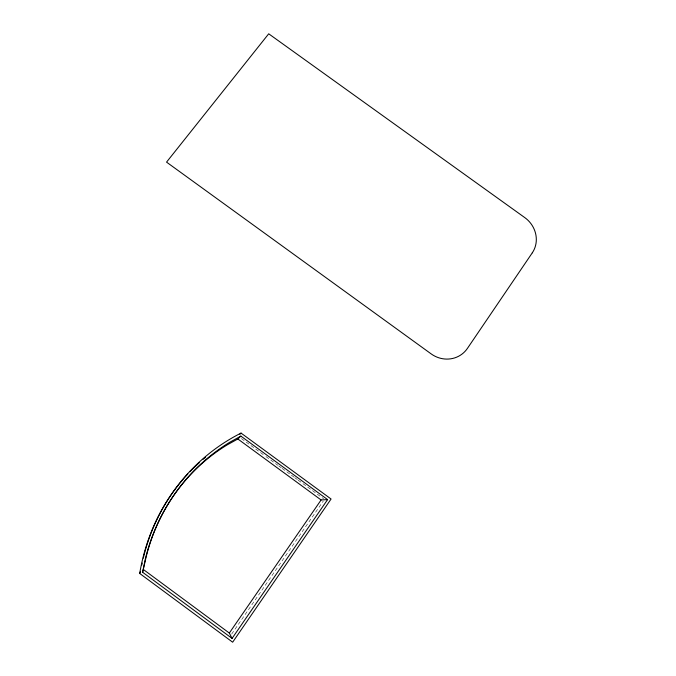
<?xml version="1.0" encoding="UTF-8"?>
<svg xmlns="http://www.w3.org/2000/svg" width="676" height="676" viewBox="0 0 676 676"><rect width="100%" height="100%" fill="white"/><g stroke="black" fill="none" stroke-linecap="round" stroke-linejoin="round"><path stroke-width="0.51" stroke-dasharray="3.38 2.54" d="M231.657 634.071L323.246 501.136M241.408 438.589L265.127 455.962M265.981 456.579L277.844 465.265M278.689 465.891L281.233 467.75M282.078 468.367L290.553 474.577M291.398 475.194L293.942 477.053M294.787 477.678L297.33 479.537M298.175 480.163L323.593 498.778"/><path stroke-width="1.01" d="M142.628 572.259L145.357 558.917A189.55 181.168 89.6 0 1 229.696 442.29L240.859 436.088L327.598 499.598L232.079 638.406L142.628 572.259L146.168 556.847A181.709 173.901 -89.8 0 1 227.111 444.935L237.842 438.977L240.859 436.088M239.836 434.296L241.045 433.096L331.071 499.015L232.654 642.2L139.712 573.468L140.405 571.685M232.079 638.406L229.316 633.049L321.1 499.961L327.598 499.598M237.842 438.977L321.1 499.961M143.549 569.64L229.316 633.049M141.808 564.959A184.269 176.351 -89.8 0 1 142.205 563.023M143.27 558.207A184.269 176.351 -89.8 0 1 187.827 473.969M189.922 471.755A184.269 176.351 -89.8 0 1 199.369 462.587M203.163 459.266A184.269 176.351 -89.8 0 1 205.479 457.322M139.712 573.468A192.229 183.728 89.6 0 1 241.045 433.096M532.308 252.807L467.429 348.385A26.846 25.511 49.4 0 1 431.153 353.886L166.549 162.13L268.71 33.8L524.804 217.621A26.136 24.294 43.5 0 1 532.308 252.807"/></g></svg>
